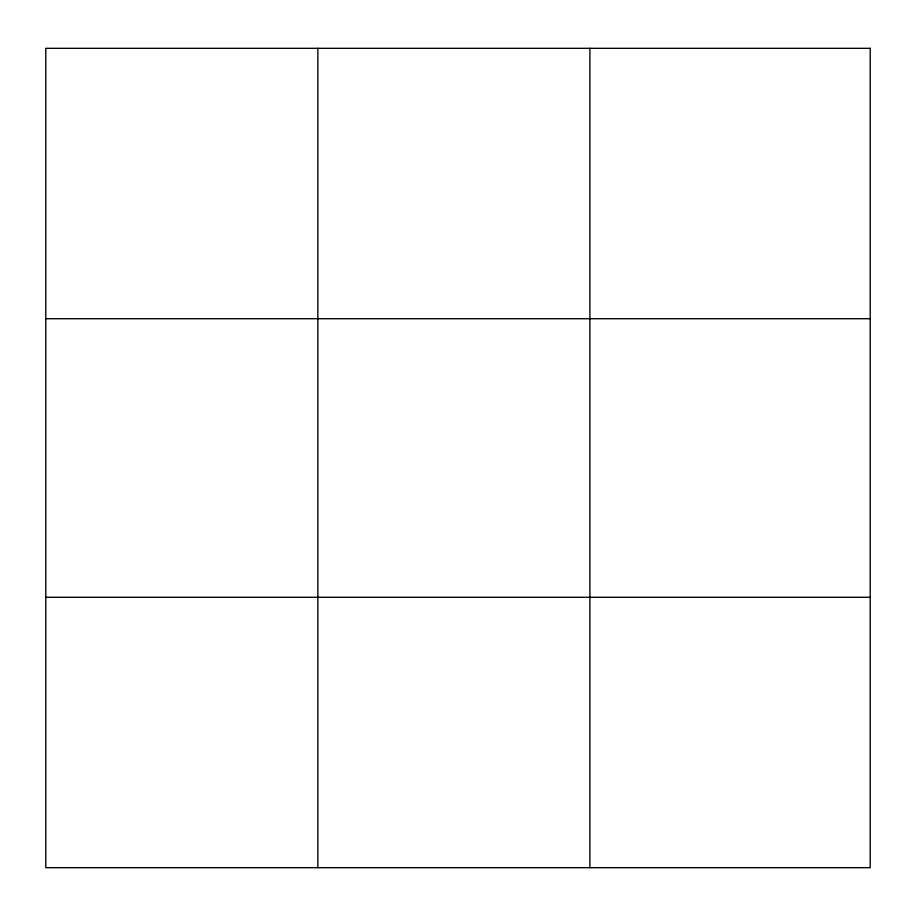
<?xml version="1.0" encoding="UTF-8"?>
<svg xmlns="http://www.w3.org/2000/svg" width="916" height="916" viewBox="0 0 916 916"><rect width="100%" height="100%" fill="white"/><g stroke="black" fill="none" stroke-linecap="round" stroke-linejoin="round"><path stroke-width="1.37" d="M317.852 48.319L317.852 867.681M589.904 48.319L589.904 867.681M45.8 318.711L870.2 318.711M45.8 597.289L870.2 597.289M870.2 48.319L870.2 867.681L45.8 867.681L45.8 48.319L870.2 48.319"/></g></svg>
